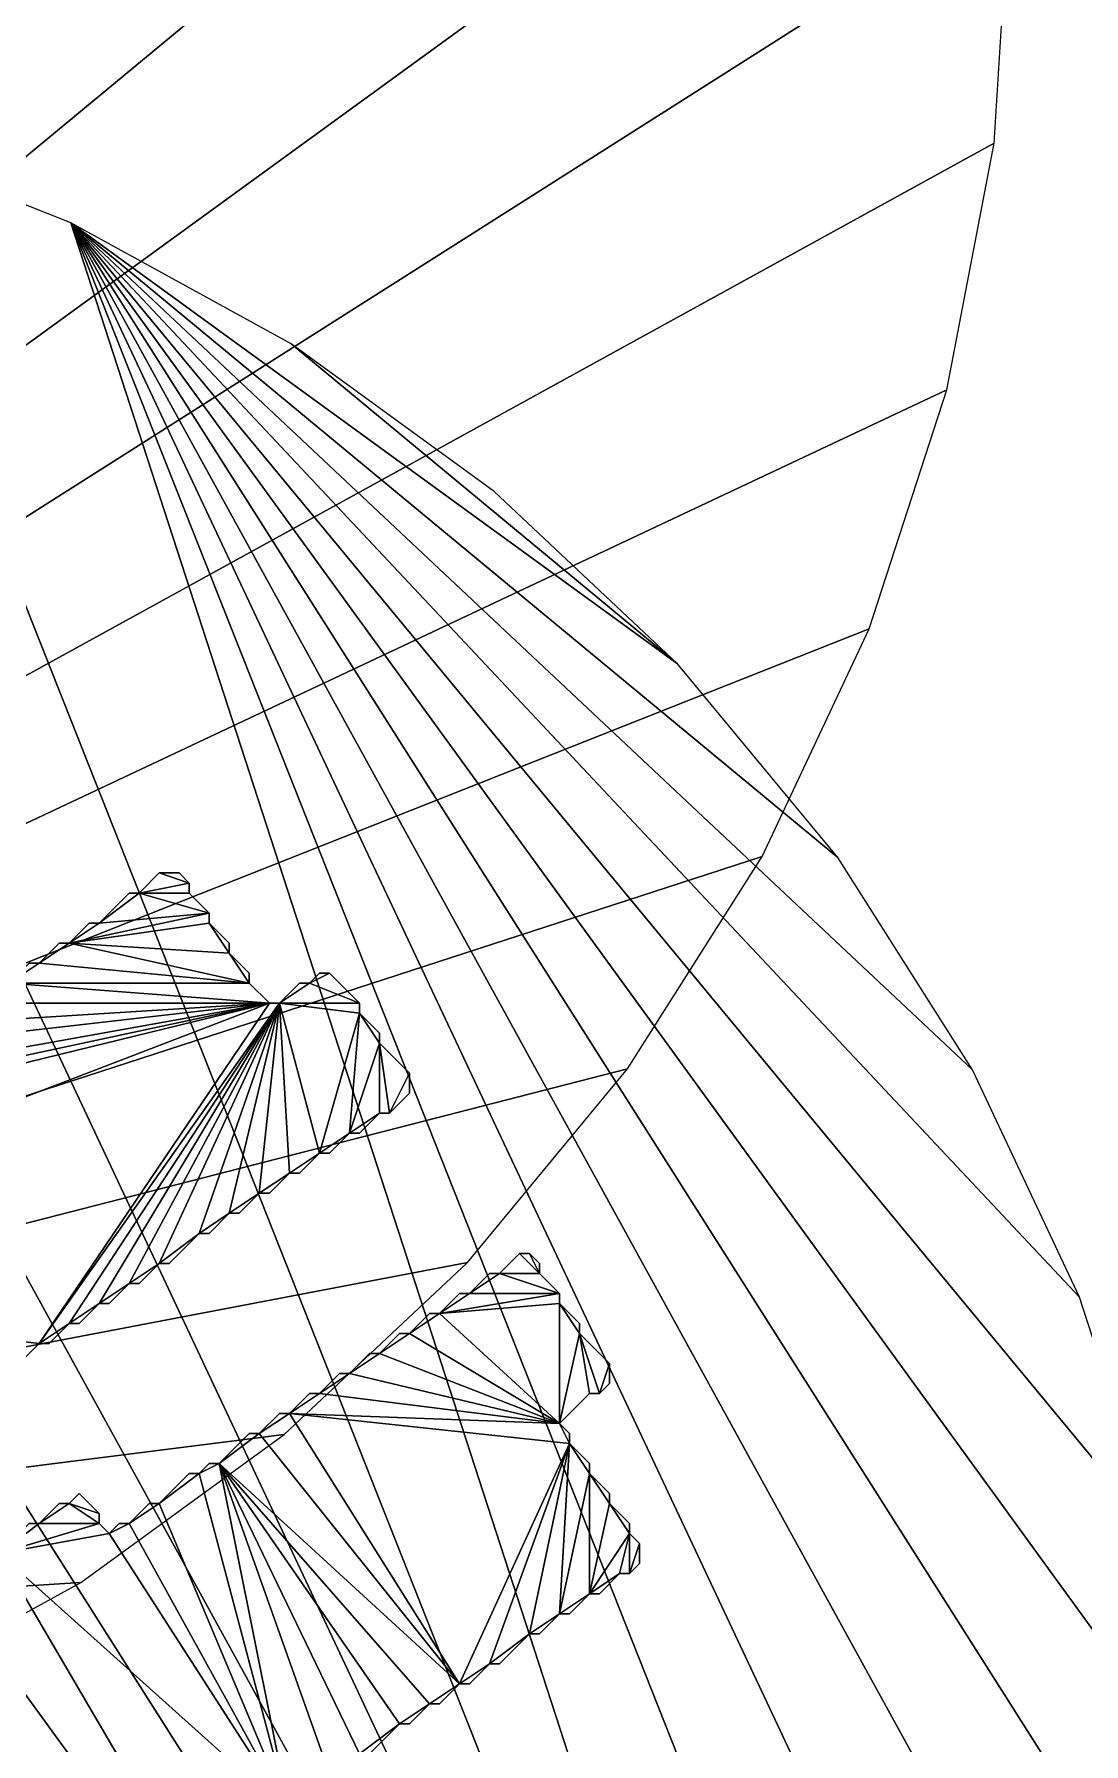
# Model space of a CAD drawing. Header units: metres. Extents: x 83 to 1014, y -33 to 839.
# Drawn here: x 385.5 to 490.4, y 371 to 541.8 of the extents above; entities that cross this region are included whole.
import ezdxf

# ---------------------------------------------------------------- set-up
doc = ezdxf.new("R2010")
doc.units = ezdxf.units.M

msp = doc.modelspace()

# ---------------------------------------------------------------- linework, layer by layer
for points in [[(368.16, 736.97, 250), (197.84, 375.03, 250), (390.17, 724.87, 250)], [(390.17, 724.87, 250), (197.84, 375.03, 250), (410.48, 710.1, 250)], [(410.48, 710.1, 250), (197.84, 375.03, 250), (428.79, 692.91, 250)], [(428.79, 692.91, 250), (197.84, 375.03, 250), (444.8, 673.56, 250)], [(444.8, 673.56, 250), (197.84, 375.03, 250), (458.26, 652.35, 250)], [(458.26, 652.35, 250), (197.84, 375.03, 250), (468.96, 629.62, 250)], [(468.96, 629.62, 250), (197.84, 375.03, 250), (476.72, 605.74, 250)], [(476.72, 605.74, 250), (197.84, 375.03, 250), (481.42, 581.07, 250)], [(481.42, 581.07, 250), (197.84, 375.03, 250), (483, 556, 250)], [(483, 556, 250), (197.84, 375.03, 250), (481.42, 530.93, 250)], [(291.44, 541.61, 250), (266.52, 538.46, 250), (479.26, 245.65, 250)], [(316.56, 541.61, 250), (291.44, 541.61, 250), (479.26, 245.65, 250)], [(341.48, 538.46, 250), (316.56, 541.61, 250), (479.26, 245.65, 250)], [(266.52, 538.46, 250), (242.2, 532.21, 250), (479.26, 245.65, 250)], [(365.8, 532.21, 250), (341.48, 538.46, 250), (479.26, 245.65, 250)], [(242.2, 532.21, 250), (218.84, 522.97, 250), (479.26, 245.65, 250)], [(389.16, 522.97, 250), (365.8, 532.21, 250), (479.26, 245.65, 250)], [(481.42, 530.93, 250), (197.84, 375.03, 250), (476.72, 506.26, 250)], [(218.84, 522.97, 250), (196.83, 510.87, 250), (479.26, 245.65, 250)], [(411.17, 510.87, 250), (389.16, 522.97, 250), (449.79, 478.91, 250)], [(449.79, 478.91, 250), (389.16, 522.97, 250), (465.8, 459.56, 250)], [(465.8, 459.56, 250), (389.16, 522.97, 250), (479.26, 438.35, 250)], [(479.26, 438.35, 250), (389.16, 522.97, 250), (489.96, 415.62, 250)], [(489.96, 415.62, 250), (389.16, 522.97, 250), (497.72, 391.74, 250)], [(497.72, 391.74, 250), (389.16, 522.97, 250), (502.42, 367.07, 250)], [(502.42, 367.07, 250), (389.16, 522.97, 250), (504, 342, 250)], [(504, 342, 250), (389.16, 522.97, 250), (502.42, 316.93, 250)], [(502.42, 316.93, 250), (389.16, 522.97, 250), (497.72, 292.26, 250)], [(497.72, 292.26, 250), (389.16, 522.97, 250), (489.96, 268.38, 250)], [(489.96, 268.38, 250), (389.16, 522.97, 250), (479.26, 245.65, 250)], [(196.83, 510.87, 250), (176.52, 496.1, 250), (479.26, 245.65, 250)], [(431.48, 496.1, 250), (411.17, 510.87, 250), (449.79, 478.91, 250)], [(476.72, 506.26, 250), (197.84, 375.03, 250), (468.96, 482.38, 250)], [(176.52, 496.1, 250), (158.21, 478.91, 250), (479.26, 245.65, 250)], [(468.96, 482.38, 250), (197.84, 375.03, 250), (458.26, 459.65, 250)], [(158.21, 478.91, 250), (142.2, 459.56, 250), (479.26, 245.65, 250)], [(142.2, 459.56, 250), (128.74, 438.35, 250), (479.26, 245.65, 250)], [(458.26, 459.65, 250), (197.84, 375.03, 250), (444.8, 438.44, 250)], [(396, 456), (398, 458), (396, 456, 200)], [(398, 458, 200), (396, 456, 200), (398, 458)], [(396, 456), (401, 457), (398, 458)], [(398, 458, 200), (401, 457, 200), (396, 456, 200)], [(398, 458), (400, 458), (398, 458, 200)], [(400, 458, 200), (398, 458, 200), (400, 458)], [(398, 458), (401, 457), (400, 458)], [(400, 458, 200), (401, 457, 200), (398, 458, 200)], [(400, 458), (401, 457), (400, 458, 200)], [(401, 457, 200), (400, 458, 200), (401, 457)], [(396, 456), (401, 456), (401, 457)], [(401, 457, 200), (401, 456, 200), (396, 456, 200)], [(401, 457), (401, 456), (401, 457, 200)], [(401, 456, 200), (401, 457, 200), (401, 456)], [(392, 453), (395, 456), (392, 453, 200)], [(395, 456), (395, 456, 200), (392, 453, 200)], [(392, 453), (396, 456), (395, 456)], [(392, 453), (403, 454), (396, 456)], [(395, 456, 200), (396, 456, 200), (392, 453, 200)], [(396, 456, 200), (403, 454, 200), (392, 453, 200)], [(395, 456), (396, 456), (395, 456, 200)], [(396, 456, 200), (395, 456, 200), (396, 456)], [(396, 456), (403, 454), (401, 456)], [(401, 456, 200), (403, 454, 200), (396, 456, 200)], [(401, 456), (403, 454), (401, 456, 200)], [(403, 454, 200), (401, 456, 200), (403, 454)], [(389, 451), (403, 454), (392, 453)], [(389, 451), (403, 453), (403, 454)], [(392, 453, 200), (403, 454, 200), (389, 451, 200)], [(403, 454, 200), (403, 453, 200), (389, 451, 200)], [(389, 451), (391, 453), (389, 451, 200)], [(391, 453, 200), (389, 451, 200), (391, 453)], [(389, 451), (392, 453), (391, 453)], [(389, 451), (405, 450), (403, 453)], [(391, 453, 200), (392, 453, 200), (389, 451, 200)], [(403, 453, 200), (405, 450, 200), (389, 451, 200)], [(391, 453), (392, 453), (391, 453, 200)], [(392, 453, 200), (391, 453, 200), (392, 453)], [(403, 454), (403, 453), (403, 454, 200)], [(403, 453, 200), (403, 454, 200), (403, 453)], [(403, 453), (405, 451), (403, 453, 200)], [(405, 451, 200), (403, 453, 200), (405, 451)], [(403, 453), (405, 450), (405, 451)], [(405, 451, 200), (405, 450, 200), (403, 453, 200)], [(386, 449), (388, 451), (386, 449, 200)], [(388, 451, 200), (386, 449, 200), (388, 451)], [(386, 449), (389, 451), (388, 451)], [(386, 449), (407, 447), (389, 451)], [(388, 451, 200), (389, 451, 200), (386, 449, 200)], [(389, 451, 200), (407, 447, 200), (386, 449, 200)], [(388, 451), (389, 451), (388, 451, 200)], [(389, 451, 200), (388, 451, 200), (389, 451)], [(389, 451), (407, 447), (405, 450)], [(405, 450, 200), (407, 447, 200), (389, 451, 200)], [(405, 451), (405, 450), (405, 451, 200)], [(405, 450, 200), (405, 451, 200), (405, 450)], [(405, 450), (407, 448), (405, 450, 200)], [(407, 448, 200), (405, 450, 200), (407, 448)], [(405, 450), (407, 447), (407, 448)], [(407, 448, 200), (407, 447, 200), (405, 450, 200)], [(383, 447), (386, 449), (385, 449)], [(383, 447), (407, 447), (386, 449)], [(385, 449, 200), (386, 449, 200), (383, 447, 200)], [(386, 449, 200), (407, 447, 200), (383, 447, 200)], [(385, 449), (386, 449), (385, 449, 200)], [(386, 449, 200), (385, 449, 200), (386, 449)], [(407, 448), (407, 447), (407, 448, 200)], [(407, 447, 200), (407, 448, 200), (407, 447)], [(413, 447), (414, 448), (413, 447, 200)], [(414, 448, 200), (413, 447, 200), (414, 448)], [(413, 447), (415, 448), (414, 448)], [(413, 447), (418, 445), (415, 448)], [(414, 448, 200), (415, 448, 200), (413, 447, 200)], [(415, 448, 200), (418, 445, 200), (413, 447, 200)], [(414, 448), (415, 448), (414, 448, 200)], [(415, 448, 200), (414, 448, 200), (415, 448)], [(415, 448), (418, 445), (415, 448, 200)], [(418, 445), (418, 445, 200), (415, 448, 200)], [(380, 445), (409, 445), (383, 447)], [(383, 447, 200), (409, 445, 200), (380, 445, 200)], [(383, 447), (409, 445), (407, 447)], [(407, 447, 200), (409, 445, 200), (383, 447, 200)], [(407, 447), (409, 445), (407, 447, 200)], [(409, 445, 200), (407, 447, 200), (409, 445)], [(410, 445), (412, 447), (410, 445, 200)], [(412, 447, 200), (410, 445, 200), (412, 447)], [(410, 445), (413, 447), (412, 447)], [(410, 445), (418, 445), (413, 447)], [(412, 447, 200), (413, 447, 200), (410, 445, 200)], [(413, 447, 200), (418, 445, 200), (410, 445, 200)], [(412, 447), (413, 447), (412, 447, 200)], [(413, 447, 200), (412, 447, 200), (413, 447)], [(336, 417), (409, 445), (364, 434)], [(336, 417), (386, 411), (409, 445)], [(364, 434, 200), (409, 445, 200), (336, 417, 200)], [(409, 445, 200), (386, 411, 200), (336, 417, 200)], [(364, 434), (409, 445), (367, 436)], [(367, 436, 200), (409, 445, 200), (364, 434, 200)], [(367, 436), (409, 445), (370, 438)], [(370, 438, 200), (409, 445, 200), (367, 436, 200)], [(370, 438), (409, 445), (374, 441)], [(374, 441, 200), (409, 445, 200), (370, 438, 200)], [(374, 441), (409, 445), (377, 443)], [(377, 443, 200), (409, 445, 200), (374, 441, 200)], [(377, 443), (409, 445), (380, 445)], [(380, 445, 200), (409, 445, 200), (377, 443, 200)], [(410, 445), (386, 411), (389, 413)], [(409, 445), (386, 411), (410, 445)], [(389, 413, 200), (386, 411, 200), (410, 445, 200)], [(410, 445, 200), (386, 411, 200), (409, 445, 200)], [(410, 445), (389, 413), (392, 415)], [(392, 415, 200), (389, 413, 200), (410, 445, 200)], [(410, 445), (392, 415), (395, 417)], [(395, 417, 200), (392, 415, 200), (410, 445, 200)], [(410, 445), (395, 417), (398, 419)], [(398, 419, 200), (395, 417, 200), (410, 445, 200)], [(410, 445), (398, 419), (402, 422)], [(402, 422, 200), (398, 419, 200), (410, 445, 200)], [(410, 445), (402, 422), (405, 424)], [(405, 424, 200), (402, 422, 200), (410, 445, 200)], [(410, 445), (405, 424), (408, 426)], [(408, 426, 200), (405, 424, 200), (410, 445, 200)], [(410, 445), (408, 426), (411, 428)], [(411, 428, 200), (408, 426, 200), (410, 445, 200)], [(409, 445), (410, 445), (409, 445, 200)], [(410, 445, 200), (409, 445, 200), (410, 445)], [(410, 445), (418, 444), (418, 445)], [(410, 445), (414, 430), (418, 444)], [(410, 445), (411, 428), (414, 430)], [(418, 445, 200), (418, 444, 200), (410, 445, 200)], [(418, 444, 200), (414, 430, 200), (410, 445, 200)], [(414, 430, 200), (411, 428, 200), (410, 445, 200)], [(418, 445), (418, 444), (418, 445, 200)], [(418, 444, 200), (418, 445, 200), (418, 444)], [(418, 444), (414, 430), (417, 432)], [(417, 432, 200), (414, 430, 200), (418, 444, 200)], [(418, 444), (417, 432), (420, 441)], [(420, 441, 200), (417, 432, 200), (418, 444, 200)], [(418, 444), (420, 442), (418, 444, 200)], [(420, 442, 200), (418, 444, 200), (420, 442)], [(418, 444), (420, 441), (420, 442)], [(420, 442, 200), (420, 441, 200), (418, 444, 200)], [(420, 441), (417, 432), (420, 434)], [(420, 434, 200), (417, 432, 200), (420, 441, 200)], [(420, 442), (420, 441), (420, 442, 200)], [(420, 441, 200), (420, 442, 200), (420, 441)], [(420, 441), (423, 438), (420, 441, 200)], [(423, 438), (423, 438, 200), (420, 441, 200)], [(420, 441), (421, 434), (423, 438)], [(420, 441), (420, 434), (421, 434)], [(423, 438, 200), (421, 434, 200), (420, 441, 200)], [(421, 434, 200), (420, 434, 200), (420, 441, 200)], [(128.74, 438.35, 250), (118.04, 415.62, 250), (479.26, 245.65, 250)], [(444.8, 438.44, 250), (197.84, 375.03, 250), (428.79, 419.09, 250)], [(423, 438), (421, 434), (423, 436)], [(423, 436, 200), (421, 434, 200), (423, 438, 200)], [(423, 438), (423, 436), (423, 438, 200)], [(423, 436, 200), (423, 438, 200), (423, 436)], [(423, 436), (421, 434), (423, 436, 200)], [(421, 434, 200), (423, 436, 200), (421, 434)], [(420, 434), (417, 432), (418, 432)], [(418, 432, 200), (417, 432, 200), (420, 434, 200)], [(420, 434), (418, 432), (420, 434, 200)], [(418, 432, 200), (420, 434, 200), (418, 432)], [(421, 434), (420, 434), (421, 434, 200)], [(420, 434, 200), (421, 434, 200), (420, 434)], [(417, 432), (414, 430), (415, 430)], [(415, 430, 200), (414, 430, 200), (417, 432, 200)], [(417, 432), (415, 430), (417, 432, 200)], [(415, 430, 200), (417, 432, 200), (415, 430)], [(418, 432), (417, 432), (418, 432, 200)], [(417, 432, 200), (418, 432, 200), (417, 432)], [(414, 430), (411, 428), (412, 428)], [(412, 428, 200), (411, 428, 200), (414, 430, 200)], [(414, 430), (412, 428), (414, 430, 200)], [(412, 428, 200), (414, 430, 200), (412, 428)], [(415, 430), (414, 430), (415, 430, 200)], [(414, 430, 200), (415, 430, 200), (414, 430)], [(411, 428), (408, 426), (409, 426)], [(409, 426, 200), (408, 426, 200), (411, 428, 200)], [(411, 428), (409, 426), (411, 428, 200)], [(409, 426, 200), (411, 428, 200), (409, 426)], [(412, 428), (411, 428), (412, 428, 200)], [(411, 428, 200), (412, 428, 200), (411, 428)], [(408, 426), (405, 424), (406, 424)], [(406, 424, 200), (405, 424, 200), (408, 426, 200)], [(408, 426), (406, 424), (408, 426, 200)], [(406, 424, 200), (408, 426, 200), (406, 424)], [(409, 426), (408, 426), (409, 426, 200)], [(408, 426, 200), (409, 426, 200), (408, 426)], [(405, 424), (402, 422), (403, 422)], [(403, 422, 200), (402, 422, 200), (405, 424, 200)], [(405, 424), (403, 422), (405, 424, 200)], [(403, 422, 200), (405, 424, 200), (403, 422)], [(406, 424), (405, 424), (406, 424, 200)], [(405, 424, 200), (406, 424, 200), (405, 424)], [(402, 422), (398, 419), (399, 419)], [(399, 419, 200), (398, 419, 200), (402, 422, 200)], [(402, 422), (399, 419), (402, 422, 200)], [(399, 419), (399, 419, 200), (402, 422, 200)], [(403, 422), (402, 422), (403, 422, 200)], [(402, 422, 200), (403, 422, 200), (402, 422)], [(428.79, 419.09, 250), (197.84, 375.03, 250), (410.48, 401.9, 250)], [(398, 419), (395, 417), (396, 417)], [(396, 417, 200), (395, 417, 200), (398, 419, 200)], [(398, 419), (396, 417), (398, 419, 200)], [(396, 417, 200), (398, 419, 200), (396, 417)], [(399, 419), (398, 419), (399, 419, 200)], [(398, 419, 200), (399, 419, 200), (398, 419)], [(432, 418), (434, 420), (432, 418, 200)], [(434, 420, 200), (432, 418, 200), (434, 420)], [(432, 418), (436, 418), (434, 420)], [(434, 420, 200), (436, 418, 200), (432, 418, 200)], [(434, 420), (435, 420), (434, 420, 200)], [(435, 420, 200), (434, 420, 200), (435, 420)], [(434, 420), (436, 418), (435, 420)], [(435, 420, 200), (436, 418, 200), (434, 420, 200)], [(435, 420), (436, 419), (435, 420, 200)], [(436, 419, 200), (435, 420, 200), (436, 419)], [(435, 420), (436, 418), (436, 419)], [(436, 419, 200), (436, 418, 200), (435, 420, 200)], [(436, 419), (436, 418), (436, 419, 200)], [(436, 418, 200), (436, 419, 200), (436, 418)], [(336, 417), (383, 408), (386, 411)], [(386, 411, 200), (383, 408, 200), (336, 417, 200)], [(395, 417), (392, 415), (393, 415)], [(393, 415, 200), (392, 415, 200), (395, 417, 200)], [(395, 417), (393, 415), (395, 417, 200)], [(393, 415, 200), (395, 417, 200), (393, 415)], [(396, 417), (395, 417), (396, 417, 200)], [(395, 417, 200), (396, 417, 200), (395, 417)], [(429, 416), (431, 418), (429, 416, 200)], [(431, 418, 200), (429, 416, 200), (431, 418)], [(429, 416), (432, 418), (431, 418)], [(429, 416), (438, 416), (432, 418)], [(431, 418, 200), (432, 418, 200), (429, 416, 200)], [(432, 418, 200), (438, 416, 200), (429, 416, 200)], [(431, 418), (432, 418), (431, 418, 200)], [(432, 418, 200), (431, 418, 200), (432, 418)], [(432, 418), (438, 416), (436, 418)], [(436, 418, 200), (438, 416, 200), (432, 418, 200)], [(436, 418), (438, 416), (436, 418, 200)], [(438, 416, 200), (436, 418, 200), (438, 416)], [(118.04, 415.62, 250), (110.28, 391.74, 250), (479.26, 245.65, 250)], [(426, 414), (428, 416), (426, 414, 200)], [(428, 416, 200), (426, 414, 200), (428, 416)], [(426, 414), (429, 416), (428, 416)], [(426, 414), (438, 416), (429, 416)], [(426, 414), (438, 415), (438, 416)], [(428, 416, 200), (429, 416, 200), (426, 414, 200)], [(429, 416, 200), (438, 416, 200), (426, 414, 200)], [(438, 416, 200), (438, 415, 200), (426, 414, 200)], [(428, 416), (429, 416), (428, 416, 200)], [(429, 416, 200), (428, 416, 200), (429, 416)], [(438, 416), (438, 415), (438, 416, 200)], [(438, 415, 200), (438, 416, 200), (438, 415)], [(392, 415), (389, 413), (390, 413)], [(390, 413, 200), (389, 413, 200), (392, 415, 200)], [(392, 415), (390, 413), (392, 415, 200)], [(390, 413, 200), (392, 415, 200), (390, 413)], [(393, 415), (392, 415), (393, 415, 200)], [(392, 415, 200), (393, 415, 200), (392, 415)], [(423, 412), (425, 414), (423, 412, 200)], [(425, 414, 200), (423, 412, 200), (425, 414)], [(423, 412), (426, 414), (425, 414)], [(423, 412), (438, 403), (426, 414)], [(425, 414, 200), (426, 414, 200), (423, 412, 200)], [(426, 414, 200), (438, 403, 200), (423, 412, 200)], [(425, 414), (426, 414), (425, 414, 200)], [(426, 414, 200), (425, 414, 200), (426, 414)], [(426, 414), (438, 403), (438, 415)], [(438, 415, 200), (438, 403, 200), (426, 414, 200)], [(438, 415), (440, 413), (438, 415, 200)], [(440, 413, 200), (438, 415, 200), (440, 413)], [(438, 415), (440, 412), (440, 413)], [(438, 415), (438, 403), (440, 412)], [(440, 413, 200), (440, 412, 200), (438, 415, 200)], [(440, 412, 200), (438, 403, 200), (438, 415, 200)], [(389, 413), (386, 411), (387, 411)], [(387, 411, 200), (386, 411, 200), (389, 413, 200)], [(389, 413), (387, 411), (389, 413, 200)], [(387, 411, 200), (389, 413, 200), (387, 411)], [(390, 413), (389, 413), (390, 413, 200)], [(389, 413, 200), (390, 413, 200), (389, 413)], [(420, 410), (422, 412), (420, 410, 200)], [(422, 412, 200), (420, 410, 200), (422, 412)], [(420, 410), (423, 412), (422, 412)], [(420, 410), (438, 403), (423, 412)], [(422, 412, 200), (423, 412, 200), (420, 410, 200)], [(423, 412, 200), (438, 403, 200), (420, 410, 200)], [(422, 412), (423, 412), (422, 412, 200)], [(423, 412, 200), (422, 412, 200), (423, 412)], [(440, 412), (438, 403), (441, 406)], [(441, 406, 200), (438, 403, 200), (440, 412, 200)], [(440, 413), (440, 412), (440, 413, 200)], [(440, 412, 200), (440, 413, 200), (440, 412)], [(440, 412), (443, 409), (440, 412, 200)], [(443, 409), (443, 409, 200), (440, 412, 200)], [(440, 412), (442, 406), (443, 409)], [(440, 412), (441, 406), (442, 406)], [(443, 409, 200), (442, 406, 200), (440, 412, 200)], [(442, 406, 200), (441, 406, 200), (440, 412, 200)], [(386, 411), (383, 408), (386, 411, 200)], [(383, 408), (383, 408, 200), (386, 411, 200)], [(387, 411), (386, 411), (387, 411, 200)], [(386, 411, 200), (387, 411, 200), (386, 411)], [(417, 408), (419, 410), (417, 408, 200)], [(419, 410, 200), (417, 408, 200), (419, 410)], [(417, 408), (420, 410), (419, 410)], [(417, 408), (438, 403), (420, 410)], [(419, 410, 200), (420, 410, 200), (417, 408, 200)], [(420, 410, 200), (438, 403, 200), (417, 408, 200)], [(419, 410), (420, 410), (419, 410, 200)], [(420, 410, 200), (419, 410, 200), (420, 410)], [(443, 409), (442, 406), (443, 407)], [(443, 407, 200), (442, 406, 200), (443, 409, 200)], [(443, 409), (443, 407), (443, 409, 200)], [(443, 407, 200), (443, 409, 200), (443, 407)], [(414, 406), (416, 408), (414, 406, 200)], [(416, 408, 200), (414, 406, 200), (416, 408)], [(414, 406), (417, 408), (416, 408)], [(414, 406), (438, 403), (417, 408)], [(416, 408, 200), (417, 408, 200), (414, 406, 200)], [(417, 408, 200), (438, 403, 200), (414, 406, 200)], [(416, 408), (417, 408), (416, 408, 200)], [(417, 408, 200), (416, 408, 200), (417, 408)], [(443, 407), (442, 406), (443, 407, 200)], [(442, 406, 200), (443, 407, 200), (442, 406)], [(411, 404), (413, 406), (411, 404, 200)], [(413, 406, 200), (411, 404, 200), (413, 406)], [(411, 404), (414, 406), (413, 406)], [(411, 404), (438, 403), (414, 406)], [(413, 406, 200), (414, 406, 200), (411, 404, 200)], [(414, 406, 200), (438, 403, 200), (411, 404, 200)], [(413, 406), (414, 406), (413, 406, 200)], [(414, 406, 200), (413, 406, 200), (414, 406)], [(441, 406), (438, 403), (441, 406, 200)], [(438, 403), (438, 403, 200), (441, 406, 200)], [(442, 406), (441, 406), (442, 406, 200)], [(441, 406, 200), (442, 406, 200), (441, 406)], [(408, 402), (410, 404), (408, 402, 200)], [(410, 404, 200), (408, 402, 200), (410, 404)], [(408, 402), (411, 404), (410, 404)], [(408, 402), (428, 377), (411, 404)], [(410, 404, 200), (411, 404, 200), (408, 402, 200)], [(411, 404, 200), (428, 377, 200), (408, 402, 200)], [(410, 404), (411, 404), (410, 404, 200)], [(411, 404, 200), (410, 404, 200), (411, 404)], [(411, 404), (439, 401), (438, 403)], [(411, 404), (428, 377), (439, 401)], [(438, 403, 200), (439, 401, 200), (411, 404, 200)], [(439, 401, 200), (428, 377, 200), (411, 404, 200)], [(410.48, 401.9, 250), (197.84, 375.03, 250), (390.17, 387.13, 250)], [(404, 399), (407, 402), (404, 399, 200)], [(407, 402), (407, 402, 200), (404, 399, 200)], [(404, 399), (408, 402), (407, 402)], [(404, 399), (428, 377), (408, 402)], [(407, 402, 200), (408, 402, 200), (404, 399, 200)], [(408, 402, 200), (428, 377, 200), (404, 399, 200)], [(407, 402), (408, 402), (407, 402, 200)], [(408, 402, 200), (407, 402, 200), (408, 402)], [(438, 403), (439, 402), (438, 403, 200)], [(439, 402, 200), (438, 403, 200), (439, 402)], [(438, 403), (439, 401), (439, 402)], [(439, 402, 200), (439, 401, 200), (438, 403, 200)], [(439, 402), (439, 401), (439, 402, 200)], [(439, 401, 200), (439, 402, 200), (439, 401)], [(439, 401), (428, 377), (431, 379)], [(431, 379, 200), (428, 377, 200), (439, 401, 200)], [(439, 401), (431, 379), (435, 382)], [(435, 382, 200), (431, 379, 200), (439, 401, 200)], [(439, 401), (435, 382), (438, 384)], [(438, 384, 200), (435, 382, 200), (439, 401, 200)], [(439, 401), (438, 384), (441, 398)], [(441, 398, 200), (438, 384, 200), (439, 401, 200)], [(439, 401), (441, 399), (439, 401, 200)], [(441, 399, 200), (439, 401, 200), (441, 399)], [(439, 401), (441, 398), (441, 399)], [(441, 399, 200), (441, 398, 200), (439, 401, 200)], [(398, 395), (401, 398), (398, 395, 200)], [(401, 398), (401, 398, 200), (398, 395, 200)], [(398, 395), (402, 398), (401, 398)], [(398, 395), (411, 364), (402, 398)], [(401, 398, 200), (402, 398, 200), (398, 395, 200)], [(402, 398, 200), (411, 364, 200), (398, 395, 200)], [(401, 398), (402, 398), (401, 398, 200)], [(402, 398, 200), (401, 398, 200), (402, 398)], [(402, 398), (403, 399), (402, 398, 200)], [(403, 399, 200), (402, 398, 200), (403, 399)], [(402, 398), (404, 399), (403, 399)], [(402, 398), (411, 364), (404, 399)], [(403, 399, 200), (404, 399, 200), (402, 398, 200)], [(404, 399, 200), (411, 364, 200), (402, 398, 200)], [(403, 399), (404, 399), (403, 399, 200)], [(404, 399, 200), (403, 399, 200), (404, 399)], [(404, 399), (425, 375), (428, 377)], [(404, 399), (422, 373), (425, 375)], [(404, 399), (418, 370), (422, 373)], [(404, 399), (415, 368), (418, 370)], [(404, 399), (411, 364), (415, 368)], [(428, 377, 200), (425, 375, 200), (404, 399, 200)], [(425, 375, 200), (422, 373, 200), (404, 399, 200)], [(422, 373, 200), (418, 370, 200), (404, 399, 200)], [(418, 370, 200), (415, 368, 200), (404, 399, 200)], [(415, 368, 200), (411, 364, 200), (404, 399, 200)], [(441, 398), (438, 384), (441, 386)], [(441, 386, 200), (438, 384, 200), (441, 398, 200)], [(441, 399), (441, 398), (441, 399, 200)], [(441, 398, 200), (441, 399, 200), (441, 398)], [(441, 398), (443, 396), (441, 398, 200)], [(443, 396, 200), (441, 398, 200), (443, 396)], [(441, 398), (443, 395), (443, 396)], [(441, 398), (441, 386), (443, 395)], [(443, 396, 200), (443, 395, 200), (441, 398, 200)], [(443, 395, 200), (441, 386, 200), (441, 398, 200)], [(386, 393), (388, 395), (386, 393, 200)], [(388, 395, 200), (386, 393, 200), (388, 395)], [(386, 393), (389, 395), (388, 395)], [(386, 393), (392, 393), (389, 395)], [(388, 395, 200), (389, 395, 200), (386, 393, 200)], [(389, 395, 200), (392, 393, 200), (386, 393, 200)], [(388, 395), (389, 395), (388, 395, 200)], [(389, 395, 200), (388, 395, 200), (389, 395)], [(389, 395), (390, 396), (389, 395, 200)], [(390, 396, 200), (389, 395, 200), (390, 396)], [(389, 395), (392, 394), (390, 396)], [(390, 396, 200), (392, 394, 200), (389, 395, 200)], [(389, 395), (392, 393), (392, 394)], [(392, 394, 200), (392, 393, 200), (389, 395, 200)], [(390, 396), (392, 394), (390, 396, 200)], [(392, 394, 200), (390, 396, 200), (392, 394)], [(395, 393), (397, 395), (395, 393, 200)], [(397, 395, 200), (395, 393, 200), (397, 395)], [(395, 393), (398, 395), (397, 395)], [(395, 393), (411, 364), (398, 395)], [(397, 395, 200), (398, 395, 200), (395, 393, 200)], [(398, 395, 200), (411, 364, 200), (395, 393, 200)], [(397, 395), (398, 395), (397, 395, 200)], [(398, 395, 200), (397, 395, 200), (398, 395)], [(443, 395), (441, 386), (445, 392)], [(445, 392, 200), (441, 386, 200), (443, 395, 200)], [(443, 396), (443, 395), (443, 396, 200)], [(443, 395, 200), (443, 396, 200), (443, 395)], [(443, 395), (445, 393), (443, 395, 200)], [(445, 393, 200), (443, 395, 200), (445, 393)], [(443, 395), (445, 392), (445, 393)], [(445, 393, 200), (445, 392, 200), (443, 395, 200)], [(382, 390), (386, 393), (385, 393)], [(382, 390), (392, 393), (386, 393)], [(382, 390), (393, 392), (392, 393)], [(385, 393, 200), (386, 393, 200), (382, 390, 200)], [(386, 393, 200), (392, 393, 200), (382, 390, 200)], [(392, 393, 200), (393, 392, 200), (382, 390, 200)], [(385, 393), (386, 393), (385, 393, 200)], [(386, 393, 200), (385, 393, 200), (386, 393)], [(392, 394), (392, 393), (392, 394, 200)], [(392, 393, 200), (392, 394, 200), (392, 393)], [(392, 393), (393, 392), (392, 393, 200)], [(393, 392, 200), (392, 393, 200), (393, 392)], [(393, 392), (394, 393), (393, 392, 200)], [(394, 393, 200), (393, 392, 200), (394, 393)], [(393, 392), (395, 393), (394, 393)], [(393, 392), (411, 364), (395, 393)], [(394, 393, 200), (395, 393, 200), (393, 392, 200)], [(395, 393, 200), (411, 364, 200), (393, 392, 200)], [(394, 393), (395, 393), (394, 393, 200)], [(395, 393, 200), (394, 393, 200), (395, 393)], [(445, 393), (445, 392), (445, 393, 200)], [(445, 392, 200), (445, 393, 200), (445, 392)], [(110.28, 391.74, 250), (105.58, 367.07, 250), (479.26, 245.65, 250)], [(382, 390), (411, 364), (393, 392)], [(393, 392, 200), (411, 364, 200), (382, 390, 200)], [(445, 392), (441, 386), (444, 388)], [(444, 388, 200), (441, 386, 200), (445, 392, 200)], [(445, 392), (444, 388), (445, 388)], [(445, 388, 200), (444, 388, 200), (445, 392, 200)], [(445, 392), (446, 391), (445, 392, 200)], [(446, 391, 200), (445, 392, 200), (446, 391)], [(445, 392), (445, 388), (446, 391)], [(446, 391, 200), (445, 388, 200), (445, 392, 200)], [(382, 390), (423, 320), (411, 364)], [(382, 390), (386, 344), (423, 320)], [(382, 390), (384, 346), (386, 344)], [(411, 364, 200), (423, 320, 200), (382, 390, 200)], [(423, 320, 200), (386, 344, 200), (382, 390, 200)], [(386, 344, 200), (384, 346, 200), (382, 390, 200)], [(446, 391), (445, 388), (446, 389)], [(446, 389, 200), (445, 388, 200), (446, 391, 200)], [(446, 391), (446, 389), (446, 391, 200)], [(446, 389, 200), (446, 391, 200), (446, 389)], [(444, 388), (441, 386), (442, 386)], [(442, 386, 200), (441, 386, 200), (444, 388, 200)], [(444, 388), (442, 386), (444, 388, 200)], [(442, 386, 200), (444, 388, 200), (442, 386)], [(445, 388), (444, 388), (445, 388, 200)], [(444, 388, 200), (445, 388, 200), (444, 388)], [(446, 389), (445, 388), (446, 389, 200)], [(445, 388, 200), (446, 389, 200), (445, 388)], [(390.17, 387.13, 250), (197.84, 375.03, 250), (368.16, 375.03, 250)], [(441, 386), (438, 384), (439, 384)], [(439, 384, 200), (438, 384, 200), (441, 386, 200)], [(441, 386), (439, 384), (441, 386, 200)], [(439, 384, 200), (441, 386, 200), (439, 384)], [(442, 386), (441, 386), (442, 386, 200)], [(441, 386, 200), (442, 386, 200), (441, 386)], [(438, 384), (435, 382), (436, 382)], [(436, 382, 200), (435, 382, 200), (438, 384, 200)], [(438, 384), (436, 382), (438, 384, 200)], [(436, 382, 200), (438, 384, 200), (436, 382)], [(439, 384), (438, 384), (439, 384, 200)], [(438, 384, 200), (439, 384, 200), (438, 384)], [(435, 382), (431, 379), (432, 379)], [(432, 379, 200), (431, 379, 200), (435, 382, 200)], [(435, 382), (432, 379), (435, 382, 200)], [(432, 379), (432, 379, 200), (435, 382, 200)], [(436, 382), (435, 382), (436, 382, 200)], [(435, 382, 200), (436, 382, 200), (435, 382)], [(431, 379), (428, 377), (429, 377)], [(429, 377, 200), (428, 377, 200), (431, 379, 200)], [(431, 379), (429, 377), (431, 379, 200)], [(429, 377, 200), (431, 379, 200), (429, 377)], [(432, 379), (431, 379), (432, 379, 200)], [(431, 379, 200), (432, 379, 200), (431, 379)], [(428, 377), (425, 375), (426, 375)], [(426, 375, 200), (425, 375, 200), (428, 377, 200)], [(428, 377), (426, 375), (428, 377, 200)], [(426, 375, 200), (428, 377, 200), (426, 375)], [(429, 377), (428, 377), (429, 377, 200)], [(428, 377, 200), (429, 377, 200), (428, 377)], [(425, 375), (422, 373), (423, 373)], [(423, 373, 200), (422, 373, 200), (425, 375, 200)], [(425, 375), (423, 373), (425, 375, 200)], [(423, 373, 200), (425, 375, 200), (423, 373)], [(426, 375), (425, 375), (426, 375, 200)], [(425, 375, 200), (426, 375, 200), (425, 375)], [(422, 373), (418, 370), (419, 370)], [(419, 370, 200), (418, 370, 200), (422, 373, 200)], [(422, 373), (419, 370), (422, 373, 200)], [(419, 370), (419, 370, 200), (422, 373, 200)], [(423, 373), (422, 373), (423, 373, 200)], [(422, 373, 200), (423, 373, 200), (422, 373)]]:
    msp.add_3dface(points)

doc.saveas('drawing.dxf')
